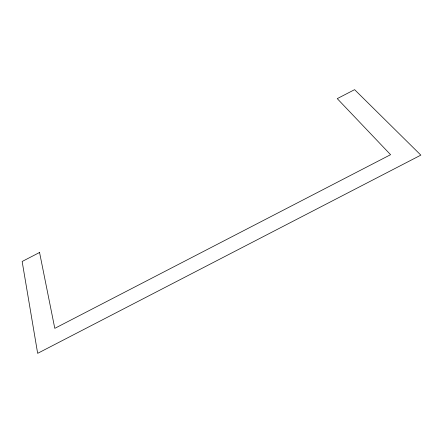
<?xml version="1.0" encoding="UTF-8"?>
<svg xmlns="http://www.w3.org/2000/svg" width="443" height="443" viewBox="0 0 443 443"><rect width="100%" height="100%" fill="white"/><g stroke="black" fill="none" stroke-linecap="round" stroke-linejoin="round"><path stroke-width="0.66" d="M39.56 252.482L22.15 261.481L37.655 353.342L420.85 155.128L354.61 89.658L337.25 98.628L390.582 154.685L54.794 328.352L39.56 252.482"/></g></svg>
